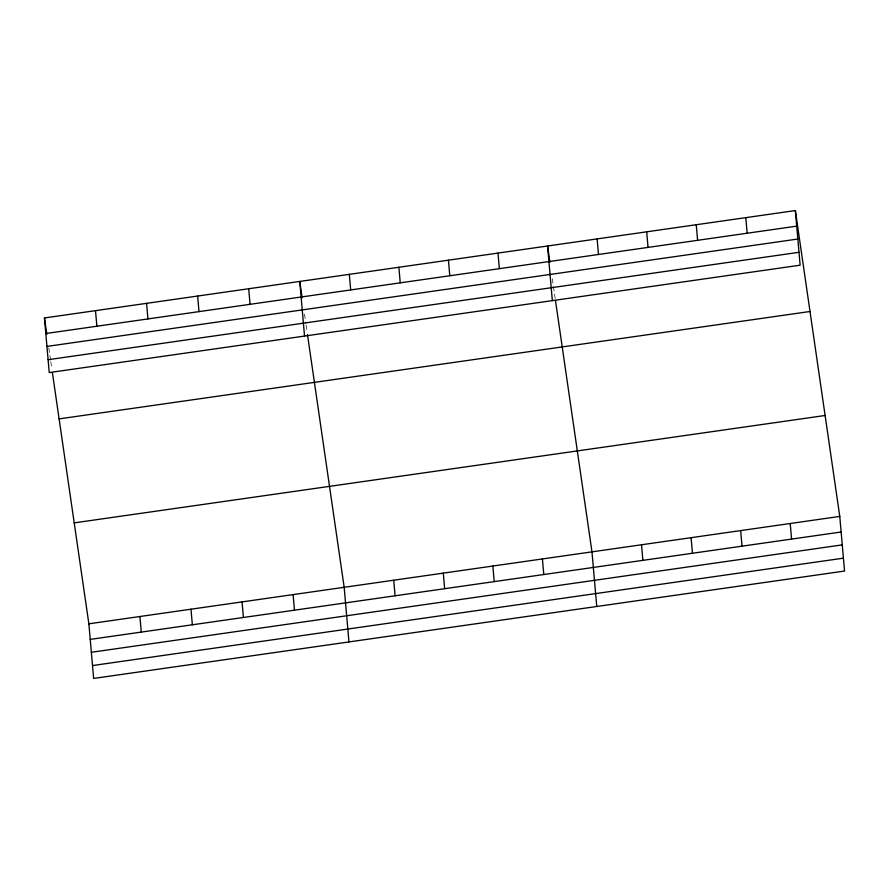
<?xml version="1.0" encoding="UTF-8"?>
<svg xmlns="http://www.w3.org/2000/svg" width="889" height="889" viewBox="0 0 889 889"><rect width="100%" height="100%" fill="white"/><g stroke="black" fill="none" stroke-linecap="round" stroke-linejoin="round"><path stroke-width="0.67" stroke-dasharray="4.45 3.33" d="M552.313 278.735L555.281 299.193M304.516 314.173L305.894 323.718M306.094 325.085L307.083 331.908M48.806 347.955L50.595 360.234M50.784 361.601L51.773 368.413"/><path stroke-width="1.33" d="M795.355 210.56L800.133 265.189L49.228 372.58L44.45 317.951L795.355 210.56L839.772 516.42L844.55 571.049L93.645 678.44L88.867 623.811L52.373 372.513M45.817 333.531L796.722 226.139M46.939 346.421L797.844 239.03M48.106 359.701L799.011 252.298M59.107 418.886L810.012 311.494M74.209 522.876L825.114 415.485M88.867 623.811L839.772 516.42M90.222 639.391L841.138 532M91.356 652.282L842.261 544.879M92.512 665.561L843.428 558.159M549.935 262.366L547.557 245.997L552.336 300.626M555.481 300.56L591.974 551.858L596.752 606.487M302.138 297.804L299.76 281.435L304.538 336.075M307.483 334.631L344.176 587.296L348.955 641.925M44.45 317.951L46.828 334.32M790.21 523.499L791.577 539.078M745.793 217.649L747.16 233.229M740.648 530.589L742.015 546.168M696.243 224.728L697.598 240.308M691.086 537.678L692.453 553.258M646.681 231.818L648.037 247.398M641.536 544.768L642.891 560.348M597.119 238.908L598.486 254.487M542.412 558.948L543.779 574.527M497.996 253.087L499.362 268.667M492.85 566.026L494.217 581.617M448.434 260.177L449.801 275.757M443.289 573.116L444.656 588.696M398.883 267.256L400.239 282.835M393.727 580.206L395.094 595.786M349.321 274.345L350.677 289.925M293.114 594.597L294.47 610.176M248.698 288.736L250.065 304.316M242.052 601.897L243.408 617.477M197.636 296.037L199.003 311.628M190.991 609.198L192.346 624.789M146.574 303.349L147.941 318.929M139.929 616.51L141.284 632.09M95.512 310.65L96.879 326.23"/></g></svg>
